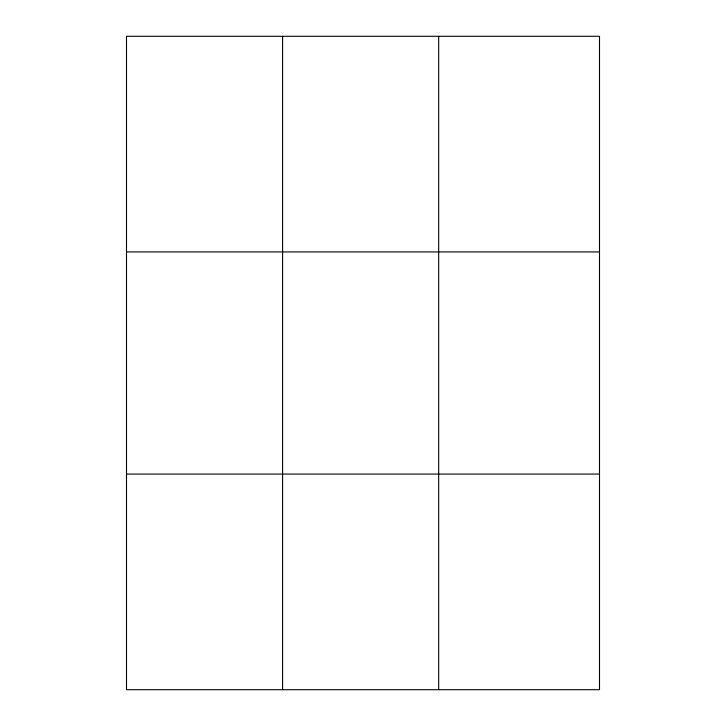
<?xml version="1.0" encoding="UTF-8"?>
<svg xmlns="http://www.w3.org/2000/svg" width="726" height="726" viewBox="0 0 726 726"><rect width="100%" height="100%" fill="white"/><g stroke="black" fill="none" stroke-linecap="round" stroke-linejoin="round"><path stroke-width="1.09" d="M282.586 36.3L282.586 689.7M438.676 36.3L438.676 689.7M126.496 251.922L599.504 251.922M126.496 474.078L599.504 474.078M599.504 581.889L599.504 689.7L126.496 689.7L126.496 36.3L599.504 36.3L599.504 581.889"/></g></svg>
